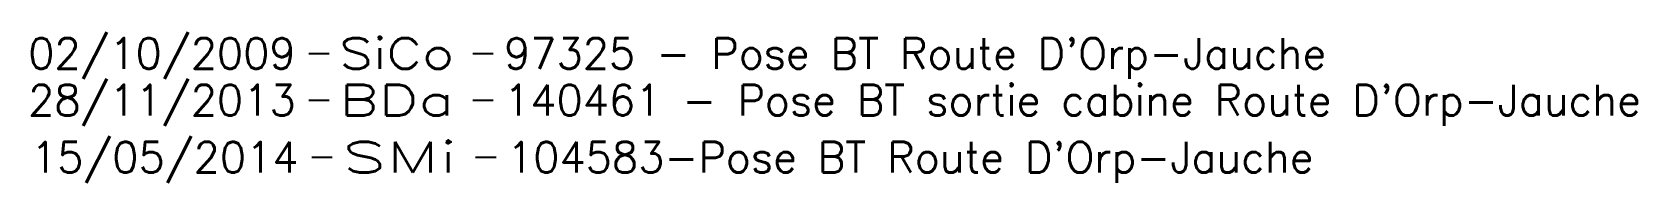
# Model space of a CAD drawing. Header units: millimetres. Extents: x 192011 to 192889, y 147074 to 147485.
# Drawn here: x 192010.68 to 192050.02, y 147230.7 to 147234.39 of the extents above; entities that cross this region are included whole.
import ezdxf
from ezdxf.enums import TextEntityAlignment as Align

# ---------------------------------------------------------------- set-up
doc = ezdxf.new("R2010")
doc.units = ezdxf.units.MM
doc.header["$MEASUREMENT"] = 0
doc.layers.get('0').update_dxf_attribs({"linetype": 'CONTINUOUS'})
doc.layers.add('B_910', color=7, linetype='CONTINUOUS', plot=False)
doc.styles.get("Standard").update_dxf_attribs({"font": 'romans.shx', "width": 0.85})

# ---------------------------------------------------------------- blocks, each defined once
blk = doc.blocks.new('GIS_MODF')
at = {"color": 0, "linetype": 'Continuous', "flags": 128}
for points in [[(-2.257, -0.012), (-1.757, -0.012)], [(1.758, -0.012), (2.258, -0.012)]]:
    blk.add_lwpolyline(points, dxfattribs=at)
at = {"color": 0, "linetype": 'Continuous'}
blk.add_attdef('DATE', text='', height=0.75, dxfattribs=at).set_placement((-2.583, -0.387), align=Align.RIGHT)
at = {"color": 0, "linetype": 'Continuous', "width": 3.590909}
blk.add_attdef('USER', text='', height=0.75, dxfattribs=at).set_placement((-1.516, -0.387), (1.306, -0.387), align=Align.FIT)
at = {"color": 0, "linetype": 'Continuous'}
blk.add_attdef('DESC', (2.528, -0.387), '', height=0.75, dxfattribs=at)

msp = doc.modelspace()

# ---------------------------------------------------------------- block references
at = {"layer": 'B_910'}
ref = msp.add_blockref('GIS_MODF', (192019.725, 147233.88), dxfattribs=at)
ref.add_attrib('DATE', '02/10/2009', dxfattribs={"layer": '0', "color": 0, "linetype": 'Continuous', "height": 0.75}).set_placement((192017.143, 147233.494), align=Align.RIGHT)
ref.add_attrib('USER', 'SiCo', dxfattribs={"layer": '0', "color": 0, "linetype": 'Continuous', "height": 0.75, "width": 1.215385}).set_placement((192018.21, 147233.494), (192021.031, 147233.494), align=Align.FIT)
ref.add_attrib('DESC', "97325 - Pose BT Route D'Orp-Jauche", (192022.253, 147233.494), dxfattribs={"layer": '0', "color": 0, "linetype": 'Continuous', "height": 0.75})
ref = msp.add_blockref('GIS_MODF', (192019.725, 147232.737), dxfattribs=at)
ref.add_attrib('DATE', '28/11/2013', dxfattribs={"layer": '0', "color": 0, "linetype": 'Continuous', "height": 0.75}).set_placement((192017.143, 147232.35), align=Align.RIGHT)
ref.add_attrib('USER', 'BDa', dxfattribs={"layer": '0', "color": 0, "linetype": 'Continuous', "height": 0.75, "width": 1.385965}).set_placement((192018.21, 147232.35), (192021.031, 147232.35), align=Align.FIT)
ref.add_attrib('DESC', "140461 - Pose BT sortie cabine Route D'Orp-Jauche", (192022.253, 147232.35), dxfattribs={"layer": '0', "color": 0, "linetype": 'Continuous', "height": 0.75})
ref = msp.add_blockref('GIS_MODF', (192019.797, 147231.342), dxfattribs=at)
ref.add_attrib('DATE', '15/05/2014', dxfattribs={"layer": '0', "color": 0, "linetype": 'Continuous', "height": 0.75}).set_placement((192017.214, 147230.955), align=Align.RIGHT)
ref.add_attrib('USER', 'SMi', dxfattribs={"layer": '0', "color": 0, "linetype": 'Continuous', "height": 0.75, "width": 1.612245}).set_placement((192018.281, 147230.955), (192021.103, 147230.955), align=Align.FIT)
ref.add_attrib('DESC', "104583-Pose BT Route D'Orp-Jauche", (192022.325, 147230.955), dxfattribs={"layer": '0', "color": 0, "linetype": 'Continuous', "height": 0.75})

doc.saveas('drawing.dxf')
